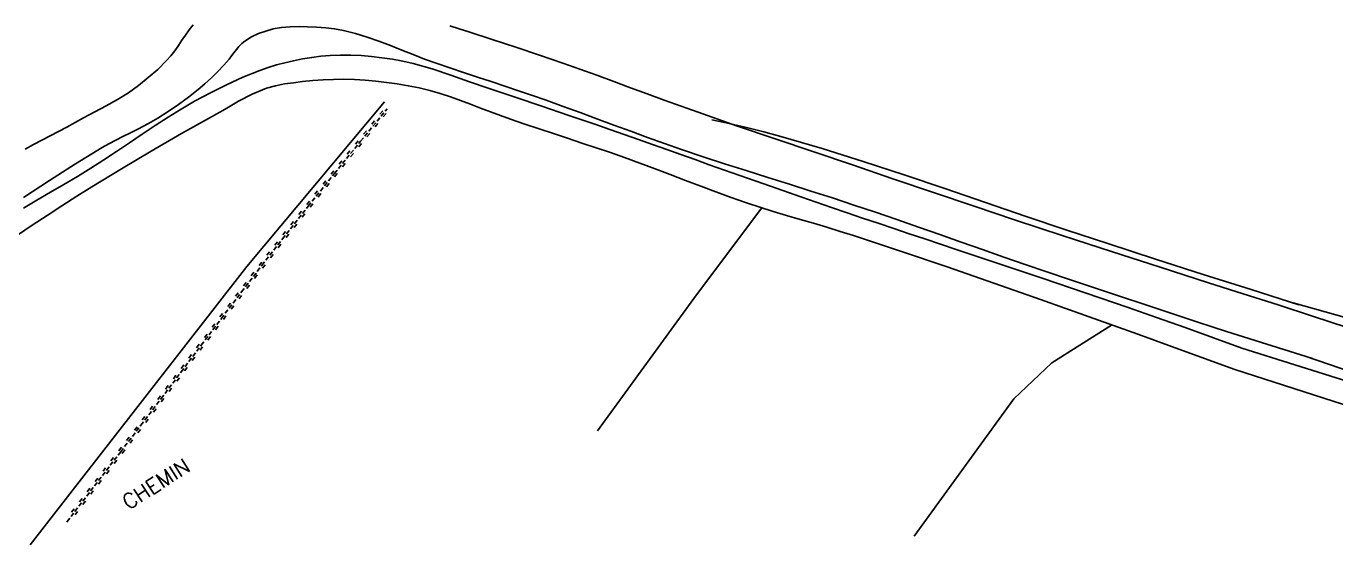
# Model space of a CAD drawing. Header units: millimetres. Extents: x 175000 to 176000, y 162999 to 164000.
# Drawn here: x 175381.5 to 175533.6, y 163464.4 to 163524.6 of the extents above; entities that cross this region are included whole.
import ezdxf
from ezdxf.enums import TextEntityAlignment as Align

# ---------------------------------------------------------------- set-up
doc = ezdxf.new("R2010")
doc.units = ezdxf.units.MM
doc.linetypes.add('DASHED', pattern=[0.75, 0.5, -0.25])
doc.layers.get('0').update_dxf_attribs({"linetype": 'CONTINUOUS'})
for name, color, linetype in [('W0071', 7, 'CONTINUOUS'), ('W0220', 5, 'DASHED'), ('W0300', 7, 'CONTINUOUS'), ('W0330', 7, 'CONTINUOUS'), ('W0510', 5, 'CONTINUOUS'), ('W0989', 7, 'CONTINUOUS')]:
    doc.layers.add(name, color=color, linetype=linetype)
doc.styles.get("Standard").update_dxf_attribs({"font": 'romans.shx', "width": 0.85})

# ---------------------------------------------------------------- blocks, each defined once
blk = doc.blocks.new('t220o')
at = {"color": 0, "linetype": 'Continuous'}
for p, q in [((-0.25, 0.25), (0.25, 0.25)), ((-0.25, -0.25), (0.25, -0.25))]:
    blk.add_line(p, q, dxfattribs=at)

msp = doc.modelspace()

# ---------------------------------------------------------------- linework, layer by layer
at = {"layer": 'W0071'}
for points in [[(175381.17, 163503.51), (175382.73, 163504.43), (175384.3, 163505.35), (175385.87, 163506.27), (175387.43, 163507.2), (175388.98, 163508.15), (175390.49, 163509.12), (175391.99, 163510.1), (175393.48, 163511.1), (175394.96, 163512.11), (175396.45, 163513.1), (175397.96, 163514.08), (175399.49, 163515.02), (175401.05, 163515.92), (175402.89, 163516.91), (175404.76, 163517.85), (175406.67, 163518.73), (175408.61, 163519.51), (175409.58, 163519.85), (175410.55, 163520.15), (175411.54, 163520.4), (175412.53, 163520.63), (175413.59, 163520.84), (175414.66, 163521.02), (175415.73, 163521.16), (175416.81, 163521.25), (175418.01, 163521.29), (175419.21, 163521.28), (175420.4, 163521.22), (175421.6, 163521.12), (175422.82, 163520.98), (175424.03, 163520.81), (175425.24, 163520.59), (175426.43, 163520.32), (175428.65, 163519.7), (175430.83, 163518.96), (175432.99, 163518.18), (175435.16, 163517.43), (175438.29, 163516.38), (175441.41, 163515.34), (175444.54, 163514.28), (175447.66, 163513.21), (175449.31, 163512.64), (175450.96, 163512.06), (175452.61, 163511.48), (175454.26, 163510.89), (175455.91, 163510.31), (175457.55, 163509.72), (175459.2, 163509.14), (175460.85, 163508.55), (175464.4, 163507.31), (175467.95, 163506.06), (175471.5, 163504.82), (175475.06, 163503.59), (175476.86, 163502.97), (175478.67, 163502.36), (175480.48, 163501.75), (175482.28, 163501.14), (175484.09, 163500.54), (175485.9, 163499.93), (175487.71, 163499.33), (175489.52, 163498.72), (175494.52, 163497.04), (175499.52, 163495.37), (175504.53, 163493.68), (175509.52, 163491.97), (175512.83, 163490.8), (175516.14, 163489.63), (175519.44, 163488.44), (175522.74, 163487.23)], [(175521.9, 163484.75), (175516.27, 163486.82), (175510.63, 163488.87), (175504.98, 163490.89), (175499.33, 163492.89), (175493.91, 163494.79), (175488.5, 163496.67), (175483.07, 163498.52), (175477.62, 163500.32), (175476.07, 163500.81), (175474.51, 163501.29), (175472.95, 163501.75), (175471.39, 163502.2), (175469.83, 163502.66), (175468.28, 163503.13), (175466.72, 163503.62), (175465.18, 163504.13), (175463.39, 163504.75), (175461.62, 163505.39), (175459.85, 163506.05), (175458.08, 163506.73), (175456.32, 163507.41), (175454.55, 163508.08), (175452.78, 163508.74), (175451.01, 163509.38), (175449.36, 163509.96), (175447.71, 163510.52), (175446.05, 163511.07), (175444.39, 163511.62), (175442.73, 163512.17), (175441.08, 163512.72), (175439.42, 163513.28), (175437.77, 163513.84), (175436.6, 163514.26), (175435.43, 163514.7), (175434.27, 163515.14), (175433.11, 163515.59), (175431.95, 163516.03), (175430.77, 163516.44), (175429.59, 163516.83), (175428.39, 163517.17), (175427.14, 163517.48), (175425.87, 163517.73), (175424.6, 163517.94), (175423.33, 163518.11), (175422.09, 163518.26), (175420.86, 163518.37), (175419.62, 163518.44), (175418.37, 163518.48), (175417.17, 163518.47), (175415.97, 163518.42), (175414.77, 163518.33), (175413.58, 163518.2), (175412.53, 163518.08), (175411.48, 163517.93), (175410.43, 163517.73), (175409.41, 163517.43), (175407.74, 163516.75), (175406.14, 163515.92), (175404.58, 163515.02), (175403.03, 163514.13), (175399.51, 163512.16), (175396.02, 163510.14), (175392.56, 163508.08), (175389.11, 163505.98), (175387.36, 163504.89), (175385.63, 163503.77), (175383.9, 163502.65), (175382.18, 163501.51), (175380.46, 163500.38)], [(175535.04, 163483.37), (175528.89, 163485.3), (175522.74, 163487.23)], [(175521.9, 163484.75), (175528.77, 163482.54), (175535.64, 163480.33)]]:
    msp.add_lwpolyline(points, dxfattribs=at)
at = {"layer": 'W0220'}
msp.add_lwpolyline([(175386.19, 163467.04), (175386.23, 163467.09), (175392.46, 163475.2), (175394.81, 163478.29), (175397.16, 163481.38), (175399.49, 163484.48), (175401.82, 163487.59), (175404.16, 163490.69), (175406.51, 163493.78), (175408.87, 163496.86), (175411.25, 163499.93), (175414.25, 163503.74), (175417.29, 163507.53), (175420.34, 163511.3), (175423.43, 163515.05)], dxfattribs=at)
at = {"layer": 'W0300'}
for points in [[(175529.35, 163492.28), (175523.8, 163494.04), (175518.25, 163495.81), (175512.7, 163497.59), (175507.15, 163499.38), (175502.41, 163500.94), (175497.67, 163502.54), (175492.94, 163504.16), (175488.22, 163505.78), (175483.48, 163507.38), (175478.72, 163508.93), (175473.95, 163510.42), (175469.15, 163511.83), (175467.17, 163512.37), (175465.17, 163512.87), (175463.16, 163513.33), (175461.15, 163513.75)], [(175607.18, 163467.63), (175602.62, 163469.1), (175598.08, 163470.62), (175593.55, 163472.17), (175589.04, 163473.76), (175586.68, 163474.62), (175584.34, 163475.51), (175582.01, 163476.43), (175579.68, 163477.35), (175577.35, 163478.26), (175575, 163479.15), (175572.65, 163480.01), (175570.27, 163480.82), (175563.63, 163482.87), (175556.93, 163484.73), (175550.21, 163486.52), (175543.51, 163488.35), (175539.81, 163489.39), (175536.11, 163490.42), (175532.41, 163491.46), (175528.71, 163492.49)]]:
    msp.add_lwpolyline(points, dxfattribs=at)
at = {"layer": 'W0330'}
for points in [[(175423.1, 163515.86), (175407.13, 163496.73), (175387.08, 163471), (175381.95, 163464.39)], [(175447.88, 163477.64), (175459.37, 163493.43), (175466.97, 163503.54)], [(175507.6, 163489.91), (175500.65, 163485.53), (175496.24, 163481.36), (175484.67, 163465.41)]]:
    msp.add_lwpolyline(points, dxfattribs=at)
at = {"layer": 'W0510'}
for points in [[(175381.18, 163504.74), (175384.19, 163506.72), (175387.21, 163508.67), (175390.29, 163510.54), (175391.09, 163510.99), (175391.9, 163511.41), (175392.72, 163511.83), (175393.54, 163512.23), (175394.36, 163512.64), (175395.17, 163513.06), (175395.97, 163513.5), (175396.76, 163513.97), (175397.98, 163514.74), (175399.17, 163515.55), (175400.33, 163516.4), (175401.46, 163517.29), (175402.24, 163517.96), (175403, 163518.66), (175403.74, 163519.38), (175404.46, 163520.11), (175404.77, 163520.46), (175405.06, 163520.82), (175405.33, 163521.19), (175405.61, 163521.56), (175405.9, 163521.93), (175406.2, 163522.29), (175406.54, 163522.62), (175406.9, 163522.92), (175407.66, 163523.4), (175408.47, 163523.78), (175409.31, 163524.08), (175410.16, 163524.32), (175411.16, 163524.5), (175412.17, 163524.58), (175413.18, 163524.59), (175414.18, 163524.58), (175415.23, 163524.54), (175416.28, 163524.47), (175417.32, 163524.34), (175418.36, 163524.14), (175419.75, 163523.79), (175421.11, 163523.37), (175422.46, 163522.9), (175423.8, 163522.39), (175425.12, 163521.87), (175426.44, 163521.34), (175427.77, 163520.83), (175429.11, 163520.35), (175430.71, 163519.81), (175432.31, 163519.27), (175433.9, 163518.73), (175435.5, 163518.2), (175437.1, 163517.67), (175438.7, 163517.13), (175440.3, 163516.59), (175441.89, 163516.04), (175443.86, 163515.33), (175445.83, 163514.62), (175447.8, 163513.89), (175449.76, 163513.16), (175451.72, 163512.43), (175453.68, 163511.71), (175455.65, 163511), (175457.63, 163510.31), (175460.12, 163509.47), (175462.63, 163508.66), (175465.13, 163507.86), (175467.64, 163507.07), (175470.15, 163506.29), (175472.66, 163505.49), (175475.16, 163504.69), (175477.66, 163503.87), (175480.16, 163503.02), (175482.65, 163502.17), (175485.14, 163501.3), (175487.62, 163500.43), (175490.11, 163499.56), (175492.59, 163498.69), (175495.08, 163497.82), (175497.57, 163496.97), (175502.58, 163495.27), (175507.59, 163493.58), (175512.6, 163491.91), (175517.62, 163490.26), (175520.94, 163489.18), (175524.26, 163488.12), (175527.59, 163487.07), (175530.92, 163486.03)], [(175400.87, 163524.81), (175400.42, 163524.22), (175399.99, 163523.62), (175399.58, 163523.01), (175399.17, 163522.39), (175398.74, 163521.79), (175398.29, 163521.21), (175397.8, 163520.65), (175396.76, 163519.63), (175395.67, 163518.67), (175394.52, 163517.77), (175393.35, 163516.92), (175392.09, 163516.11), (175390.78, 163515.38), (175389.46, 163514.68), (175388.14, 163513.98), (175387.18, 163513.45), (175386.21, 163512.93), (175385.24, 163512.42), (175384.27, 163511.91), (175383.3, 163511.4), (175382.33, 163510.89), (175381.37, 163510.36)], [(175518.86, 163494.84), (175513.22, 163496.64), (175507.59, 163498.46), (175501.96, 163500.3), (175496.33, 163502.15), (175491.61, 163503.73), (175486.9, 163505.33), (175482.19, 163506.93), (175477.48, 163508.53), (175472.99, 163510.05), (175468.5, 163511.56), (175464.01, 163513.08), (175459.54, 163514.64), (175457.57, 163515.34), (175455.61, 163516.05), (175453.65, 163516.78), (175451.7, 163517.5), (175449.74, 163518.23), (175447.78, 163518.95), (175445.82, 163519.66), (175443.85, 163520.35), (175441.12, 163521.28), (175438.38, 163522.19), (175435.64, 163523.08), (175432.9, 163523.98), (175431.8, 163524.34), (175430.69, 163524.7)], [(175534.97, 163489.63), (175530.95, 163490.96), (175526.93, 163492.27), (175522.9, 163493.57), (175518.86, 163494.84)], [(175529.96, 163486.36), (175535.74, 163484.38)]]:
    msp.add_lwpolyline(points, dxfattribs=at)

# ---------------------------------------------------------------- block references
at = {"layer": 'W0220'}
for p, rotation in [((175421.99, 163513.3), 50.54023801774694), ((175422.94, 163514.46), 50.54023801774694), ((175421.04, 163512.15), 50.54023801774694), ((175420.09, 163510.99), 50.94539040065475), ((175418.2, 163508.66), 50.94539040065475), ((175419.14, 163509.82), 50.94539040065475), ((175417.25, 163507.49), 51.35054270832031), ((175416.32, 163506.32), 51.35054270832031), ((175415.38, 163505.15), 51.35054270832031), ((175413.51, 163502.8), 51.75569494011323), ((175414.44, 163503.98), 51.35054270832031), ((175412.58, 163501.62), 51.75569494011323), ((175411.65, 163500.44), 51.75569494011323), ((175409.81, 163498.08), 52.1661105650114), ((175410.73, 163499.26), 52.1661105650114), ((175408.89, 163496.89), 52.1661105650114), ((175407.98, 163495.7), 52.54165980354283), ((175407.07, 163494.51), 52.54165980354283), ((175405.25, 163492.12), 52.82032512331276), ((175406.16, 163493.32), 52.82032512331276), ((175404.34, 163490.93), 52.82032512331276), ((175403.44, 163489.73), 53.00210188038645), ((175402.54, 163488.53), 53.00210188038645), ((175400.73, 163486.14), 53.07012293017879), ((175401.63, 163487.34), 53.07012293017879), ((175399.83, 163484.94), 53.07012293017879), ((175398.93, 163483.74), 53.02438204353655), ((175397.13, 163481.34), 52.88173595104372), ((175398.03, 163482.54), 53.02438204353655), ((175396.22, 163480.15), 52.88173595104372), ((175395.32, 163478.95), 52.88173595104372), ((175394.41, 163477.76), 52.64218703202791), ((175392.59, 163475.37), 52.64218703202791), ((175393.5, 163476.56), 52.64218703202791), ((175391.67, 163474.18), 52.46913657017544), ((175390.76, 163472.99), 52.46913657017544), ((175388.93, 163470.61), 52.46913657017544), ((175389.85, 163471.8), 52.46913657017544), ((175388.02, 163469.42), 52.46913657017544), ((175387.11, 163468.23), 52.46913657017544)]:
    msp.add_blockref('t220o', p, dxfattribs=dict(at, rotation=rotation))

# ---------------------------------------------------------------- texts
at = {"layer": 'W0989'}
msp.add_text('CHEMIN', height=1.75, rotation=32.4798, dxfattribs=at).set_placement((175392.89, 163469.13), align=Align.MIDDLE_LEFT)

doc.saveas('drawing.dxf')
